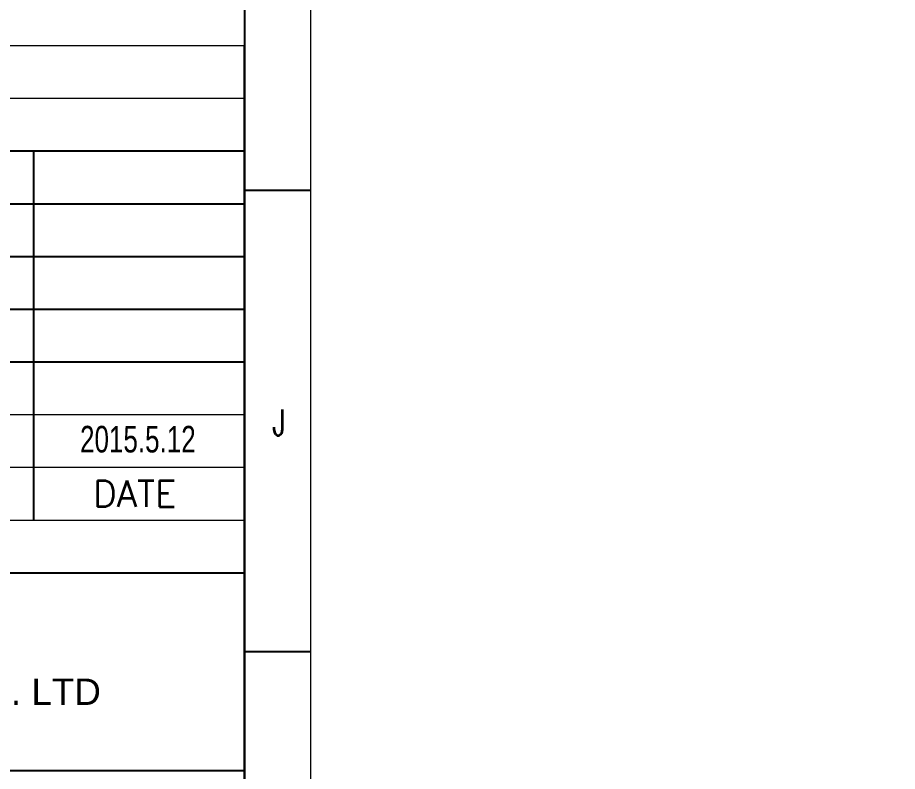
# Model space of a CAD drawing. Header units: inches. Extents: x 21 to 120937, y -15239 to 12027.
# Drawn here: x 904.5 to 1000.7, y 1073.7 to 1156 of the extents above; entities that cross this region are included whole.
import ezdxf

# ---------------------------------------------------------------- set-up
doc = ezdxf.new("R2010")
doc.units = ezdxf.units.IN
doc.header["$MEASUREMENT"] = 0
doc.layers.add('TEG BORDER', color=7, linetype='Continuous')
doc.styles.get("Standard").update_dxf_attribs({"font": 'arial.ttf'})
doc.styles.add('TEG BORDER', font='txt_qlt.shx', dxfattribs={"width": 0.7, "bigfont": 'hztxt.shx'})

# ---------------------------------------------------------------- blocks, each defined once
blk = doc.blocks.new('240 BORDER A2')
for p, q in [((589, 5), (589, 116)), ((594, 105), (589, 105)), ((594, 70), (589, 70))]:
    blk.add_line(p, q)
at = {"color": 5, "lineweight": 15}
blk.add_lwpolyline([(0, 420), (594, 420), (594, 0), (0, 0)], close=True, dxfattribs=at)
blk.add_lwpolyline([(5, 415), (589, 415), (589, 5), (5, 5)], close=True)
at = {"layer": 'TEG BORDER', "lineweight": 15}
for p, q in [((489, 116), (589, 116)), ((489, 112), (589, 112)), ((489, 88), (589, 88)), ((489, 88), (589, 88)), ((489, 84), (589, 84)), ((489, 80), (589, 80))]:
    blk.add_line(p, q, dxfattribs=at)
at = {"layer": 'TEG BORDER'}
for p, q in [((489, 108), (589, 108)), ((573, 80), (573, 108)), ((489, 104), (589, 104)), ((489, 100), (589, 100)), ((489, 96), (589, 96)), ((489, 92), (589, 92)), ((489, 76), (589, 76))]:
    blk.add_line(p, q, dxfattribs=at)
at = {"layer": 'TEG BORDER', "color": 0}
blk.add_line((489, 61), (589, 61), dxfattribs=at)
at = {"color": 7, "linetype": 'Continuous', "lineweight": -3}
blk.add_text('EXPLORATION & PRODUCTION CO. LTD', height=2, dxfattribs=at).set_placement((524.228, 65.97))
at = {"insert": (592.09, 88.389), "char_height": 2, "width": 2, "attachment_point": 3, "style": 'TEG BORDER'}
blk.add_mtext('J', dxfattribs=at)
at = {"layer": 'TEG BORDER', "width": 0.7}
blk.add_text('2015.5.12', height=2.0188, dxfattribs=at).set_placement((576.506, 85.123))
at = {"layer": 'TEG BORDER', "style": 'TEG BORDER'}
blk.add_text('DATE', height=2, dxfattribs=at).set_placement((577.489, 81))

msp = doc.modelspace()

# ---------------------------------------------------------------- block references
at = {"xscale": 1.44, "yscale": 1.44, "zscale": 1.44}
msp.add_blockref('240 BORDER A2', (81.184, 985.952), dxfattribs=at)

doc.saveas('drawing.dxf')
